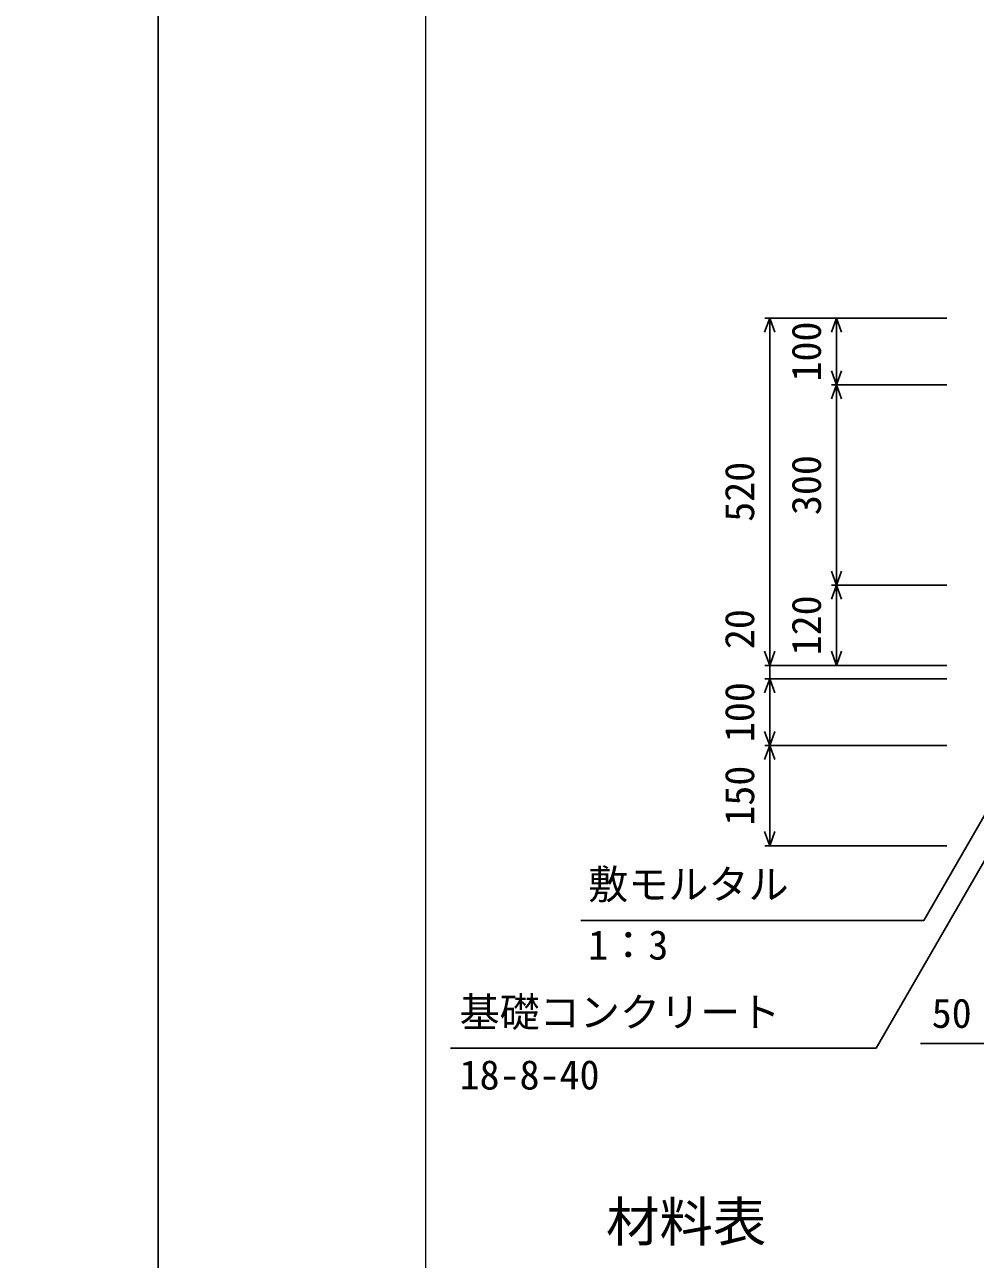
# Model space of a CAD drawing. Units: millimetres, scale not verified. Extents: x -16800 to 16800, y -5940 to 5940.
# Drawn here: x -200 to 1223, y 2813 to 4661 of the extents above; entities that cross this region are included whole.
import ezdxf
from ezdxf.enums import TextEntityAlignment as Align

# ---------------------------------------------------------------- set-up
doc = ezdxf.new("R2010")
doc.units = ezdxf.units.MM
doc.header["$LTSCALE"] = 20
for name, color, linetype, lineweight in [('0-0_DIM', 7, 'Continuous', 25), ('0-1_Defpoints', 5, 'Continuous', 25), ('0-6_TXT', 7, 'Continuous', 25), ('0-7_WAKU', 3, 'Continuous', 13)]:
    doc.layers.add(name, color=color, linetype=linetype, lineweight=lineweight)
doc.styles.add('ＭＳ ゴシック', font='')
doc.styles.get('ＭＳ ゴシック').set_extended_font_data('MS Gothic')

msp = doc.modelspace()

# ---------------------------------------------------------------- linework, layer by layer
at = {"layer": '0-0_DIM'}
for p, q in [((907.6, 4221.92), (1180.1, 4221.92)), ((915.1, 4221.92), (915.1, 3701.92)), ((1015.1, 4221.92), (1015.1, 4121.92)), ((1007.6, 4121.92), (1180.1, 4121.92)), ((1015.1, 4121.92), (1015.1, 3821.92)), ((1007.6, 3821.92), (1180.1, 3821.92)), ((1015.1, 3821.92), (1015.1, 3701.92)), ((907.6, 3701.92), (1180.1, 3701.92)), ((907.6, 3681.92), (1180.1, 3681.92)), ((1360.87, 3692.96), (1145.6, 3320.11)), ((1358.23, 3620.45), (1074.38, 3128.81)), ((907.6, 3581.92), (1180.1, 3581.92)), ((915.1, 3581.92), (915.1, 3431.92)), ((907.6, 3431.92), (1180.1, 3431.92)), ((632.37, 3320.11), (1145.6, 3320.11)), ((437.38, 3128.81), (1074.38, 3128.81)), ((1252.6, 3135.99), (1140.81, 3135.99))]:
    msp.add_line(p, q, dxfattribs=at)
for points in [[(922.8, 4200.78), (915.1, 4221.92), (907.41, 4200.78)], [(1007.41, 4200.78), (1015.1, 4221.92), (1022.8, 4200.78)], [(1022.8, 4143.07), (1015.1, 4121.92), (1007.41, 4143.07)], [(1007.41, 4100.78), (1015.1, 4121.92), (1022.8, 4100.78)], [(1022.8, 3843.07), (1015.1, 3821.92), (1007.41, 3843.07)], [(1007.41, 3800.78), (1015.1, 3821.92), (1022.8, 3800.78)], [(922.8, 3723.07), (915.1, 3701.92), (907.41, 3723.07)], [(1022.8, 3723.07), (1015.1, 3701.92), (1007.41, 3723.07)], [(915.1, 3701.92), (915.1, 3681.92), (915.1, 3581.92)], [(922.8, 3660.78), (915.1, 3681.92), (907.41, 3660.78)], [(922.8, 3603.07), (915.1, 3581.92), (907.41, 3603.07)], [(922.8, 3560.78), (915.1, 3581.92), (907.41, 3560.78)], [(922.8, 3453.07), (915.1, 3431.92), (907.41, 3453.07)]]:
    msp.add_lwpolyline(points, dxfattribs=at)
at = {"layer": '0-1_Defpoints'}
for points in [[(-16800, -5940), (0, -5940), (0, 5940), (-16800, 5940)], [(0, -5940), (16800, -5940), (16800, 5940), (0, 5940)]]:
    msp.add_lwpolyline(points, close=True, dxfattribs=at)
at = {"layer": '0-7_WAKU'}
msp.add_lwpolyline([(400, -5540), (16400, -5540), (16400, 5540), (400, 5540)], close=True, dxfattribs=at)

# ---------------------------------------------------------------- texts
at = {"layer": '0-0_DIM', "style": 'ＭＳ ゴシック'}
for s, p in [('100', (1005.1, 4126.92)), ('300', (1005.1, 3926.92)), ('520', (905.1, 3916.92)), ('120', (1005.1, 3716.92)), ('20', (905.1, 3726.23)), ('100', (905.1, 3586.92)), ('150', (905.1, 3461.92))]:
    msp.add_text(s, height=43.99, rotation=90, dxfattribs=at).set_placement(p, align=Align.BOTTOM_LEFT)
for s, p in [('敷モルタル', (643.5, 3338.85)), ('1：3', (643.5, 3248.16)), ('基礎コンクリート', (450.93, 3147.55)), ('50', (1157.6, 3145.99)), ('18-8-40', (450.93, 3053.73))]:
    msp.add_text(s, height=43.99, dxfattribs=at).set_placement(p, align=Align.BOTTOM_LEFT)
at = {"layer": '0-6_TXT', "style": 'ＭＳ ゴシック'}
msp.add_text('材料表', height=58.65, dxfattribs=at).set_placement((670.1, 2822.05), align=Align.BOTTOM_LEFT)

doc.saveas('drawing.dxf')
